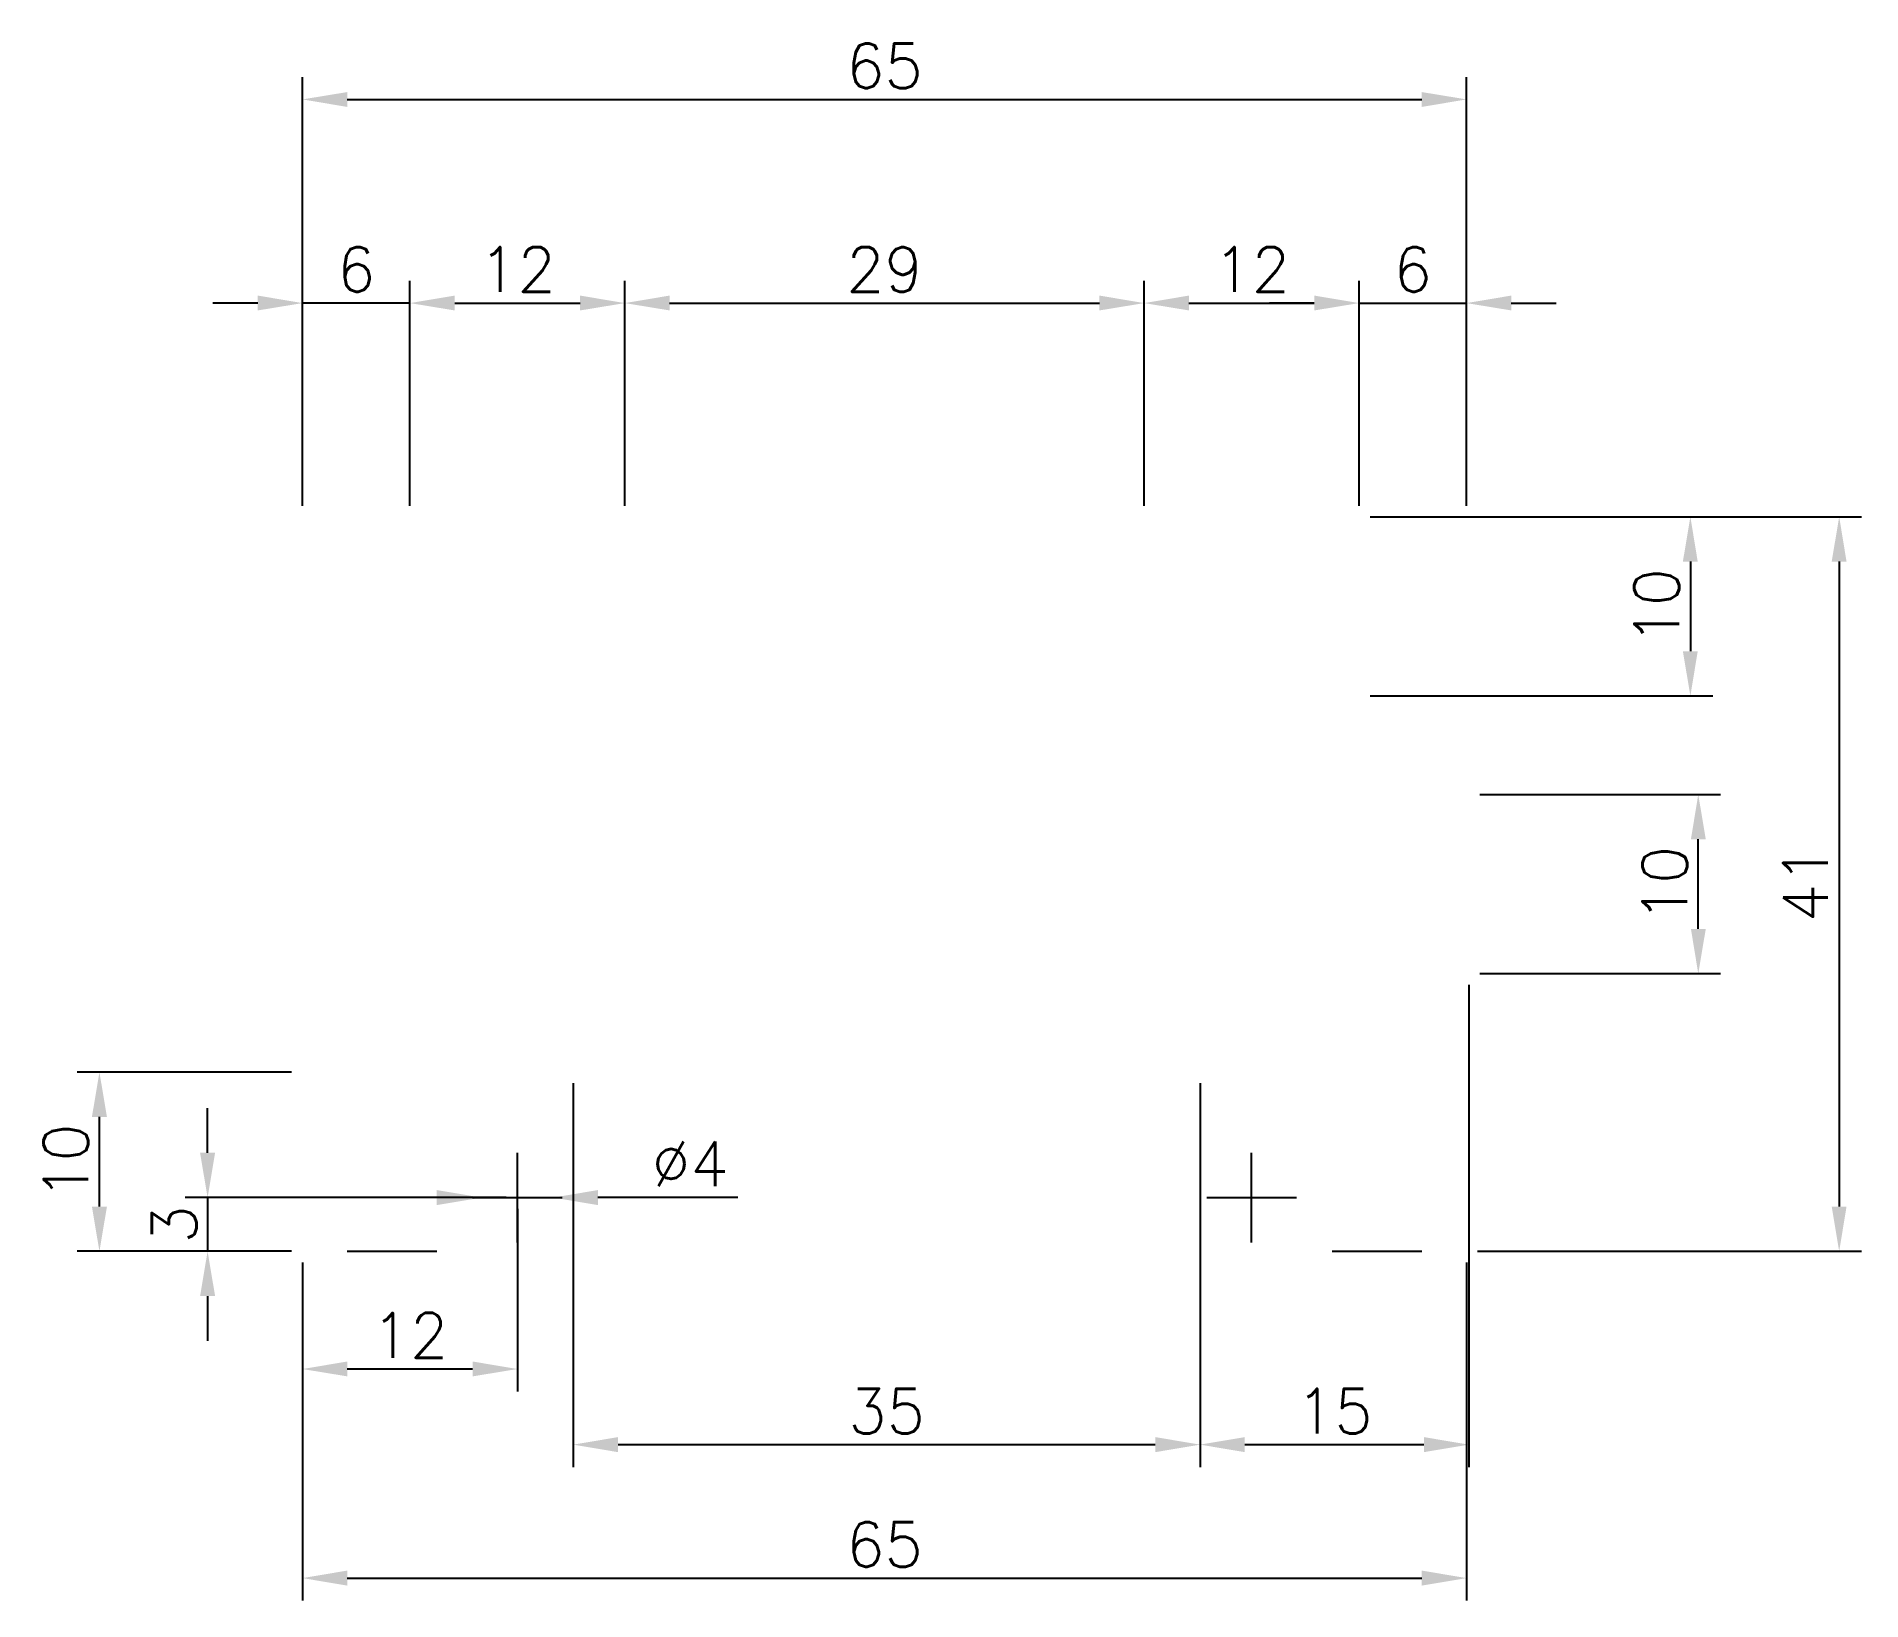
# Model space of a CAD drawing. Header units: millimetres. Extents: x -15 to 87, y -19 to 68.
import ezdxf

# ---------------------------------------------------------------- set-up
doc = ezdxf.new("R2010")
doc.units = ezdxf.units.MM
for name, color, linetype in [('Maße Mitte', 5, 'Continuous'), ('Maße Unten', 1, 'Continuous'), ('Maße unten front', 1, 'Continuous')]:
    doc.layers.add(name, color=color, linetype=linetype)
doc.styles.get("Standard").update_dxf_attribs({"font": 'simplex.shx'})
doc.dimstyles.new('ISO-25', dxfattribs={"dimtxt": 2.5, "dimasz": 2.5, "dimexe": 1.25, "dimexo": 0.625, "dimtad": 1, "dimtxsty": 'Standard', "dimcen": 2.5, "dimadec": 0, "dimazin": 0, "dimtfac": 1, "dimtmove": 0, "dimatfit": 3, "dimfxl": 1, "dimarcsym": 0})

# ---------------------------------------------------------------- blocks, each defined once
blk = doc.blocks.new('*D5')
at = {"layer": 'Defpoints', "color": 0, "transparency": 16777216}
for p in [(0, 0, 7.5), (65, 0, 7.5), (65, -18.24)]:
    blk.add_point(p, dxfattribs=at)
at = {"layer": 'Maße Unten', "color": 0, "lineweight": -2, "transparency": 16777216}
for p, q in [((0, -0.62), (0, -19.49)), ((65, -0.62), (65, -19.49)), ((2.5, -18.24), (62.5, -18.24))]:
    blk.add_line(p, q, dxfattribs=at)
at = {"layer": 'Maße Unten', "color": 0, "transparency": 16777216}
for points in [[(2.5, -17.82), (2.5, -18.66), (0, -18.24)], [(62.5, -17.82), (62.5, -18.66), (65, -18.24)]]:
    blk.add_solid(points, dxfattribs=at)
at = {"layer": 'Maße Unten', "color": 0, "transparency": 16777216, "insert": (32.5, -16.36), "char_height": 2.5, "attachment_point": 5}
blk.add_mtext('65', dxfattribs=at)
blk = doc.blocks.new('*D6')
at = {"layer": 'Defpoints', "color": 0, "transparency": 16777216}
for p in [(12, 3, 7.5), (0, 0, 7.5), (0, -6.57)]:
    blk.add_point(p, dxfattribs=at)
at = {"layer": 'Maße Unten', "color": 0, "lineweight": -2, "transparency": 16777216}
for p, q in [((12, 2.38), (12, -7.82)), ((0, -0.62), (0, -7.82)), ((9.5, -6.57), (2.5, -6.57))]:
    blk.add_line(p, q, dxfattribs=at)
at = {"layer": 'Maße Unten', "color": 0, "transparency": 16777216}
for points in [[(2.5, -6.15), (2.5, -6.98), (0, -6.57)], [(9.5, -6.15), (9.5, -6.98), (12, -6.57)]]:
    blk.add_solid(points, dxfattribs=at)
at = {"layer": 'Maße Unten', "color": 0, "transparency": 16777216, "insert": (6, -4.69), "char_height": 2.5, "attachment_point": 5}
blk.add_mtext('12', dxfattribs=at)
blk = doc.blocks.new('*D7')
at = {"layer": 'Defpoints', "color": 0, "transparency": 16777216}
for p in [(10, 3, 1.5), (14, 3, 1.5)]:
    blk.add_point(p, dxfattribs=at)
at = {"layer": 'Maße Unten', "color": 0, "lineweight": -2, "transparency": 16777216}
for p, q in [((7.5, 3), (5, 3)), ((10, 3), (14, 3)), ((24.3, 3), (16.5, 3))]:
    blk.add_line(p, q, dxfattribs=at)
at = {"layer": 'Maße Unten', "color": 0, "transparency": 16777216}
for points in [[(7.5, 3.42), (7.5, 2.58), (10, 3)], [(16.5, 3.42), (16.5, 2.58), (14, 3)]]:
    blk.add_solid(points, dxfattribs=at)
at = {"layer": 'Maße Unten', "color": 0, "transparency": 16777216, "insert": (21.65, 4.88), "char_height": 2.5, "attachment_point": 5}
blk.add_mtext('∅4', dxfattribs=at)
blk = doc.blocks.new('*D8')
at = {"layer": 'Defpoints', "color": 0, "transparency": 16777216}
for p in [(-11.34, 10), (0, 10, -2.5), (0, 0, -2.5)]:
    blk.add_point(p, dxfattribs=at)
at = {"layer": 'Maße Unten', "color": 0, "lineweight": -2, "transparency": 16777216}
for p, q in [((-0.62, 10), (-12.59, 10)), ((-11.34, 2.5), (-11.34, 7.5)), ((-0.62, 0), (-12.59, 0))]:
    blk.add_line(p, q, dxfattribs=at)
at = {"layer": 'Maße Unten', "color": 0, "transparency": 16777216}
for points in [[(-11.76, 7.5), (-10.92, 7.5), (-11.34, 10)], [(-11.76, 2.5), (-10.92, 2.5), (-11.34, 0)]]:
    blk.add_solid(points, dxfattribs=at)
at = {"layer": 'Maße Unten', "color": 0, "transparency": 16777216, "insert": (-13.21, 5), "char_height": 2.5, "attachment_point": 5, "rotation": 90}
blk.add_mtext('10', dxfattribs=at)
blk = doc.blocks.new('*D10')
at = {"layer": 'Defpoints', "color": 0, "transparency": 16777216}
for p in [(18, 52.93), (6, 41, 19), (18, 41, 19)]:
    blk.add_point(p, dxfattribs=at)
at = {"layer": 'Maße Mitte', "color": 0, "lineweight": -2, "transparency": 16777216}
for p, q in [((6, 41.62), (6, 54.18)), ((18, 41.62), (18, 54.18)), ((8.5, 52.93), (15.5, 52.93))]:
    blk.add_line(p, q, dxfattribs=at)
at = {"layer": 'Maße Mitte', "color": 0, "transparency": 16777216}
for points in [[(8.5, 53.35), (8.5, 52.52), (6, 52.93)], [(15.5, 53.35), (15.5, 52.52), (18, 52.93)]]:
    blk.add_solid(points, dxfattribs=at)
at = {"layer": 'Maße Mitte', "color": 0, "transparency": 16777216, "insert": (12, 54.81), "char_height": 2.5, "attachment_point": 5}
blk.add_mtext('12', dxfattribs=at)
blk = doc.blocks.new('*D11')
at = {"layer": 'Defpoints', "color": 0, "transparency": 16777216}
for p in [(47, 52.93), (18, 41, 19), (47, 41, 9)]:
    blk.add_point(p, dxfattribs=at)
at = {"layer": 'Maße Mitte', "color": 0, "lineweight": -2, "transparency": 16777216}
for p, q in [((18, 41.62), (18, 54.18)), ((47, 41.62), (47, 54.18)), ((20.5, 52.93), (44.5, 52.93))]:
    blk.add_line(p, q, dxfattribs=at)
at = {"layer": 'Maße Mitte', "color": 0, "transparency": 16777216}
for points in [[(20.5, 53.35), (20.5, 52.52), (18, 52.93)], [(44.5, 53.35), (44.5, 52.52), (47, 52.93)]]:
    blk.add_solid(points, dxfattribs=at)
at = {"layer": 'Maße Mitte', "color": 0, "transparency": 16777216, "insert": (32.5, 54.81), "char_height": 2.5, "attachment_point": 5}
blk.add_mtext('29', dxfattribs=at)
blk = doc.blocks.new('*D12')
at = {"layer": 'Defpoints', "color": 0, "transparency": 16777216}
for p in [(59, 52.93), (47, 41, 9), (59, 41, 9)]:
    blk.add_point(p, dxfattribs=at)
at = {"layer": 'Maße Mitte', "color": 0, "lineweight": -2, "transparency": 16777216}
for p, q in [((47, 41.62), (47, 54.18)), ((59, 41.62), (59, 54.18)), ((49.5, 52.93), (56.5, 52.93))]:
    blk.add_line(p, q, dxfattribs=at)
at = {"layer": 'Maße Mitte', "color": 0, "transparency": 16777216}
for points in [[(49.5, 53.35), (49.5, 52.52), (47, 52.93)], [(56.5, 53.35), (56.5, 52.52), (59, 52.93)]]:
    blk.add_solid(points, dxfattribs=at)
at = {"layer": 'Maße Mitte', "color": 0, "transparency": 16777216, "insert": (53, 54.81), "char_height": 2.5, "attachment_point": 5}
blk.add_mtext('12', dxfattribs=at)
blk = doc.blocks.new('*D13')
at = {"layer": 'Defpoints', "color": 0, "transparency": 16777216}
for p in [(65, 52.93), (59, 41, 9), (65, 41, 9)]:
    blk.add_point(p, dxfattribs=at)
at = {"layer": 'Maße Mitte', "color": 0, "lineweight": -2, "transparency": 16777216}
for p, q in [((59, 41.62), (59, 54.18)), ((65, 41.62), (65, 54.18)), ((56.5, 52.93), (54, 52.93)), ((59, 52.93), (65, 52.93)), ((67.5, 52.93), (70, 52.93))]:
    blk.add_line(p, q, dxfattribs=at)
at = {"layer": 'Maße Mitte', "color": 0, "transparency": 16777216}
for points in [[(56.5, 53.35), (56.5, 52.52), (59, 52.93)], [(67.5, 53.35), (67.5, 52.52), (65, 52.93)]]:
    blk.add_solid(points, dxfattribs=at)
at = {"layer": 'Maße Mitte', "color": 0, "transparency": 16777216, "insert": (62, 54.81), "char_height": 2.5, "attachment_point": 5}
blk.add_mtext('6', dxfattribs=at)
blk = doc.blocks.new('*D14')
at = {"layer": 'Defpoints', "color": 0, "transparency": 16777216}
for p in [(0, 52.93), (0, 41.62), (6, 41, 17.5)]:
    blk.add_point(p, dxfattribs=at)
at = {"layer": 'Maße Mitte', "color": 0, "lineweight": -2, "transparency": 16777216}
for p, q in [((0, 42.25), (0, 54.18)), ((6, 41.62), (6, 54.18)), ((-2.5, 52.93), (-5, 52.93)), ((6, 52.93), (0, 52.93)), ((8.5, 52.93), (11, 52.93))]:
    blk.add_line(p, q, dxfattribs=at)
at = {"layer": 'Maße Mitte', "color": 0, "transparency": 16777216}
for points in [[(-2.5, 53.35), (-2.5, 52.52), (0, 52.93)], [(8.5, 53.35), (8.5, 52.52), (6, 52.93)]]:
    blk.add_solid(points, dxfattribs=at)
at = {"layer": 'Maße Mitte', "color": 0, "transparency": 16777216, "insert": (3, 54.81), "char_height": 2.5, "attachment_point": 5}
blk.add_mtext('6', dxfattribs=at)
blk = doc.blocks.new('*D15')
at = {"layer": 'Defpoints', "color": 0, "transparency": 16777216}
for p in [(65, 41, 9), (65, 0, 19), (85.81, 0)]:
    blk.add_point(p, dxfattribs=at)
at = {"layer": 'Maße Mitte', "color": 0, "lineweight": -2, "transparency": 16777216}
for p, q in [((65.62, 41), (87.06, 41)), ((85.81, 38.5), (85.81, 2.5)), ((65.62, 0), (87.06, 0))]:
    blk.add_line(p, q, dxfattribs=at)
at = {"layer": 'Maße Mitte', "color": 0, "transparency": 16777216}
for points in [[(85.39, 38.5), (86.22, 38.5), (85.81, 41)], [(85.39, 2.5), (86.22, 2.5), (85.81, 0)]]:
    blk.add_solid(points, dxfattribs=at)
at = {"layer": 'Maße Mitte', "color": 0, "transparency": 16777216, "insert": (83.93, 20.5), "char_height": 2.5, "attachment_point": 5, "rotation": 90}
blk.add_mtext('41', dxfattribs=at)
blk = doc.blocks.new('*D16')
at = {"layer": 'Defpoints', "color": 0, "transparency": 16777216}
for p in [(65, 64.3), (0, 41, 19), (65, 41, 9)]:
    blk.add_point(p, dxfattribs=at)
at = {"layer": 'Maße Mitte', "color": 0, "lineweight": -2, "transparency": 16777216}
for p, q in [((0, 41.62), (0, 65.55)), ((65, 41.62), (65, 65.55)), ((2.5, 64.3), (62.5, 64.3))]:
    blk.add_line(p, q, dxfattribs=at)
at = {"layer": 'Maße Mitte', "color": 0, "transparency": 16777216}
for points in [[(2.5, 64.71), (2.5, 63.88), (0, 64.3)], [(62.5, 64.71), (62.5, 63.88), (65, 64.3)]]:
    blk.add_solid(points, dxfattribs=at)
at = {"layer": 'Maße Mitte', "color": 0, "transparency": 16777216, "insert": (32.5, 66.17), "char_height": 2.5, "attachment_point": 5}
blk.add_mtext('65', dxfattribs=at)
blk = doc.blocks.new('*D17')
at = {"layer": 'Defpoints', "color": 0, "transparency": 16777216}
for p in [(59, 41, 9), (59, 31, 9), (77.5, 31)]:
    blk.add_point(p, dxfattribs=at)
at = {"layer": 'Maße Mitte', "color": 0, "lineweight": -2, "transparency": 16777216}
for p, q in [((59.62, 41), (78.75, 41)), ((77.5, 38.5), (77.5, 33.5)), ((59.62, 31), (78.75, 31))]:
    blk.add_line(p, q, dxfattribs=at)
at = {"layer": 'Maße Mitte', "color": 0, "transparency": 16777216}
for points in [[(77.08, 38.5), (77.91, 38.5), (77.5, 41)], [(77.08, 33.5), (77.91, 33.5), (77.5, 31)]]:
    blk.add_solid(points, dxfattribs=at)
at = {"layer": 'Maße Mitte', "color": 0, "transparency": 16777216, "insert": (75.62, 36), "char_height": 2.5, "attachment_point": 5, "rotation": 90}
blk.add_mtext('10', dxfattribs=at)
blk = doc.blocks.new('*D18')
at = {"layer": 'Defpoints', "color": 0, "transparency": 16777216}
for p in [(12, 3, 7.5), (-5.3, 0), (0, 0, 17.5)]:
    blk.add_point(p, dxfattribs=at)
at = {"layer": 'Maße Unten', "color": 0, "lineweight": -2, "transparency": 16777216}
for p, q in [((-5.3, 5.5), (-5.3, 8)), ((11.38, 3), (-6.55, 3)), ((-5.3, 3), (-5.3, 0)), ((-0.62, 0), (-6.55, 0)), ((-5.3, -2.5), (-5.3, -5))]:
    blk.add_line(p, q, dxfattribs=at)
at = {"layer": 'Maße Unten', "color": 0, "transparency": 16777216}
for points in [[(-5.72, 5.5), (-4.88, 5.5), (-5.3, 3)], [(-5.72, -2.5), (-4.88, -2.5), (-5.3, 0)]]:
    blk.add_solid(points, dxfattribs=at)
at = {"layer": 'Maße Unten', "color": 0, "transparency": 16777216, "insert": (-7.17, 1.5), "char_height": 2.5, "attachment_point": 5, "rotation": 90}
blk.add_mtext('3', dxfattribs=at)
blk = doc.blocks.new('*D19')
at = {"layer": 'Defpoints', "color": 0, "transparency": 16777216}
for p in [(15.12, 10, -5.01), (50.12, 10, -5.01), (50.12, -10.79)]:
    blk.add_point(p, dxfattribs=at)
at = {"layer": 'Maße Unten', "color": 0, "lineweight": -2, "transparency": 16777216}
for p, q in [((15.12, 9.38), (15.12, -12.04)), ((50.12, 9.38), (50.12, -12.04)), ((17.62, -10.79), (47.62, -10.79))]:
    blk.add_line(p, q, dxfattribs=at)
at = {"layer": 'Maße Unten', "color": 0, "transparency": 16777216}
for points in [[(17.62, -10.37), (17.62, -11.21), (15.12, -10.79)], [(47.62, -10.37), (47.62, -11.21), (50.12, -10.79)]]:
    blk.add_solid(points, dxfattribs=at)
at = {"layer": 'Maße Unten', "color": 0, "transparency": 16777216, "insert": (32.62, -8.92), "char_height": 2.5, "attachment_point": 5}
blk.add_mtext('35', dxfattribs=at)
blk = doc.blocks.new('*D20')
at = {"layer": 'Defpoints', "color": 0, "transparency": 16777216}
for p in [(65.12, 15.5, -5.01), (50.12, 10, -5.01), (65.12, -10.79)]:
    blk.add_point(p, dxfattribs=at)
at = {"layer": 'Maße Unten', "color": 0, "lineweight": -2, "transparency": 16777216}
for p, q in [((65.12, 14.88), (65.12, -12.04)), ((50.12, 9.38), (50.12, -12.04)), ((52.62, -10.79), (62.62, -10.79))]:
    blk.add_line(p, q, dxfattribs=at)
at = {"layer": 'Maße Unten', "color": 0, "transparency": 16777216}
for points in [[(52.62, -10.37), (52.62, -11.21), (50.12, -10.79)], [(62.62, -10.37), (62.62, -11.21), (65.12, -10.79)]]:
    blk.add_solid(points, dxfattribs=at)
at = {"layer": 'Maße Unten', "color": 0, "transparency": 16777216, "insert": (57.62, -8.92), "char_height": 2.5, "attachment_point": 5}
blk.add_mtext('15', dxfattribs=at)
blk = doc.blocks.new('*D21')
at = {"layer": 'Defpoints', "color": 0, "transparency": 16777216}
for p in [(65.12, 25.5, -5.01), (77.94, 25.5), (65.12, 15.5, -5.01)]:
    blk.add_point(p, dxfattribs=at)
at = {"layer": 'Maße Unten', "color": 0, "lineweight": -2, "transparency": 16777216}
for p, q in [((65.74, 25.5), (79.19, 25.5)), ((77.94, 18), (77.94, 23)), ((65.74, 15.5), (79.19, 15.5))]:
    blk.add_line(p, q, dxfattribs=at)
at = {"layer": 'Maße Unten', "color": 0, "transparency": 16777216}
for points in [[(77.53, 23), (78.36, 23), (77.94, 25.5)], [(77.53, 18), (78.36, 18), (77.94, 15.5)]]:
    blk.add_solid(points, dxfattribs=at)
at = {"layer": 'Maße Unten', "color": 0, "transparency": 16777216, "insert": (76.07, 20.5), "char_height": 2.5, "attachment_point": 5, "rotation": 90}
blk.add_mtext('10', dxfattribs=at)

msp = doc.modelspace()

# ---------------------------------------------------------------- linework, layer by layer
at = {"layer": 'Maße Unten'}
for p, q in [((12, 0.5, -5), (12, 5.5, -5)), ((53, 0.5, -5), (53, 5.5, -5)), ((9.5, 3, -5), (14.5, 3, -5)), ((50.5, 3, -5), (55.5, 3, -5))]:
    msp.add_line(p, q, dxfattribs=at)
at = {"layer": 'Maße unten front'}
for p, q in [((12, 0.5, -5), (12, 5.5, -5)), ((53, 0.5, -5), (53, 5.5, -5)), ((9.5, 3, -5), (14.5, 3, -5)), ((50.5, 3, -5), (55.5, 3, -5))]:
    msp.add_line(p, q, dxfattribs=at)
at = {"layer": 'Maße unten front', "extrusion": (0, -1, 0)}
for p, q in [((2.5, 0, -11), (7.5, 0, -11)), ((5, 0, -13.5), (5, 0, -8.5)), ((57.5, 0, -11), (62.5, 0, -11)), ((60, 0, -13.5), (60, 0, -8.5))]:
    msp.add_line(p, q, dxfattribs=at)

# ---------------------------------------------------------------- dimensions: what is measured, and where the dimension line sits
at = {"layer": 'Maße Mitte'}
for base, p1, p2, angle, picture, middle in [((65, 64.295, -1), (0, 41, 18), (65, 41, 8), 180, '*D16', (32.5, 66.17, -1)), ((18, 52.935, -1), (6, 41, 18), (18, 41, 18), 180, '*D10', (12, 54.81, -1)), ((77.496, 31, -1), (59, 41, 8), (59, 31, 8), 90, '*D17', (75.621, 36, -1)), ((85.805, 0, -1), (65, 41, 8), (65, 0, 18), 90, '*D15', (83.93, 20.5, -1))]:
    dim = msp.add_linear_dim(base=base, p1=p1, p2=p2, angle=angle, dimstyle='ISO-25', dxfattribs=at)
    dim.commit()
    dim.dimension.update_dxf_attribs({"geometry": picture, "text_midpoint": middle})
for base, p1, p2, picture, middle in [((0, 52.935, -1), (6, 41, 16.5), (0, 41.625, -1), '*D14', (3, 54.81, -1)), ((47, 52.935, -1), (18, 41, 18), (47, 41, 8), '*D11', (32.5, 54.81, -1)), ((59, 52.935, -1), (47, 41, 8), (59, 41, 8), '*D12', (53, 54.81, -1)), ((65, 52.935, -1), (59, 41, 8), (65, 41, 8), '*D13', (62, 54.81, -1))]:
    dim = msp.add_linear_dim(base=base, p1=p1, p2=p2, angle=180, dimstyle='ISO-25', override={"dimtmove": 1}, dxfattribs=at)
    dim.commit()
    dim.dimension.update_dxf_attribs({"geometry": picture, "text_midpoint": middle})
at = {"layer": 'Maße Unten'}
for base, p1, p2, angle, picture, middle in [((77.942, 25.5, -10), (65.119, 15.5, -15.009), (65.119, 25.5, -15.009), 90, '*D21', (76.067, 20.5, -10)), ((-11.339, 10, -12.5), (0, 0, -15), (0, 10, -15), 270, '*D8', (-13.214, 5, -12.5)), ((-5.299, 0, -12.5), (12, 3, -5), (0, 0, 5), 90, '*D18', (-7.174, 1.5, -12.5))]:
    dim = msp.add_linear_dim(base=base, p1=p1, p2=p2, angle=angle, dimstyle='ISO-25', dxfattribs=at)
    dim.commit()
    dim.dimension.update_dxf_attribs({"geometry": picture, "text_midpoint": middle})
dim = msp.add_linear_dim(base=(65.119, -10.791, -10), p1=(50.119, 10, -15.009), p2=(65.119, 15.5, -15.009), dimstyle='ISO-25', override={"dimtmove": 1}, dxfattribs=at)
dim.commit()
dim.dimension.update_dxf_attribs({"geometry": '*D20', "text_midpoint": (57.619, -8.916, -10)})
for base, p1, p2, picture, middle in [((50.119, -10.791, -10), (15.119, 10, -15.009), (50.119, 10, -15.009), '*D19', (32.619, -8.916, -10)), ((0, -6.568, -12.5), (12, 3, -5), (0, 0, -5), '*D6', (6, -4.693, -12.5))]:
    dim = msp.add_linear_dim(base=base, p1=p1, p2=p2, dimstyle='ISO-25', dxfattribs=at)
    dim.commit()
    dim.dimension.update_dxf_attribs({"geometry": picture, "text_midpoint": middle})
dim = msp.add_diameter_dim_2p(p1=(10, 3, -11), p2=(14, 3, -11), dimstyle='ISO-25', dxfattribs=at)
dim.commit()
dim.dimension.update_dxf_attribs({"geometry": '*D7', "text_midpoint": (21.649, 3, -12.5), "dimtype": 163})
dim = msp.add_aligned_dim(p1=(0, 0, -5), p2=(65, 0, -5), distance=-18.24, dimstyle='ISO-25', dxfattribs=at)
dim.commit()
dim.dimension.update_dxf_attribs({"geometry": '*D5', "text_midpoint": (32.5, -16.365, -12.5)})

doc.saveas('drawing.dxf')
